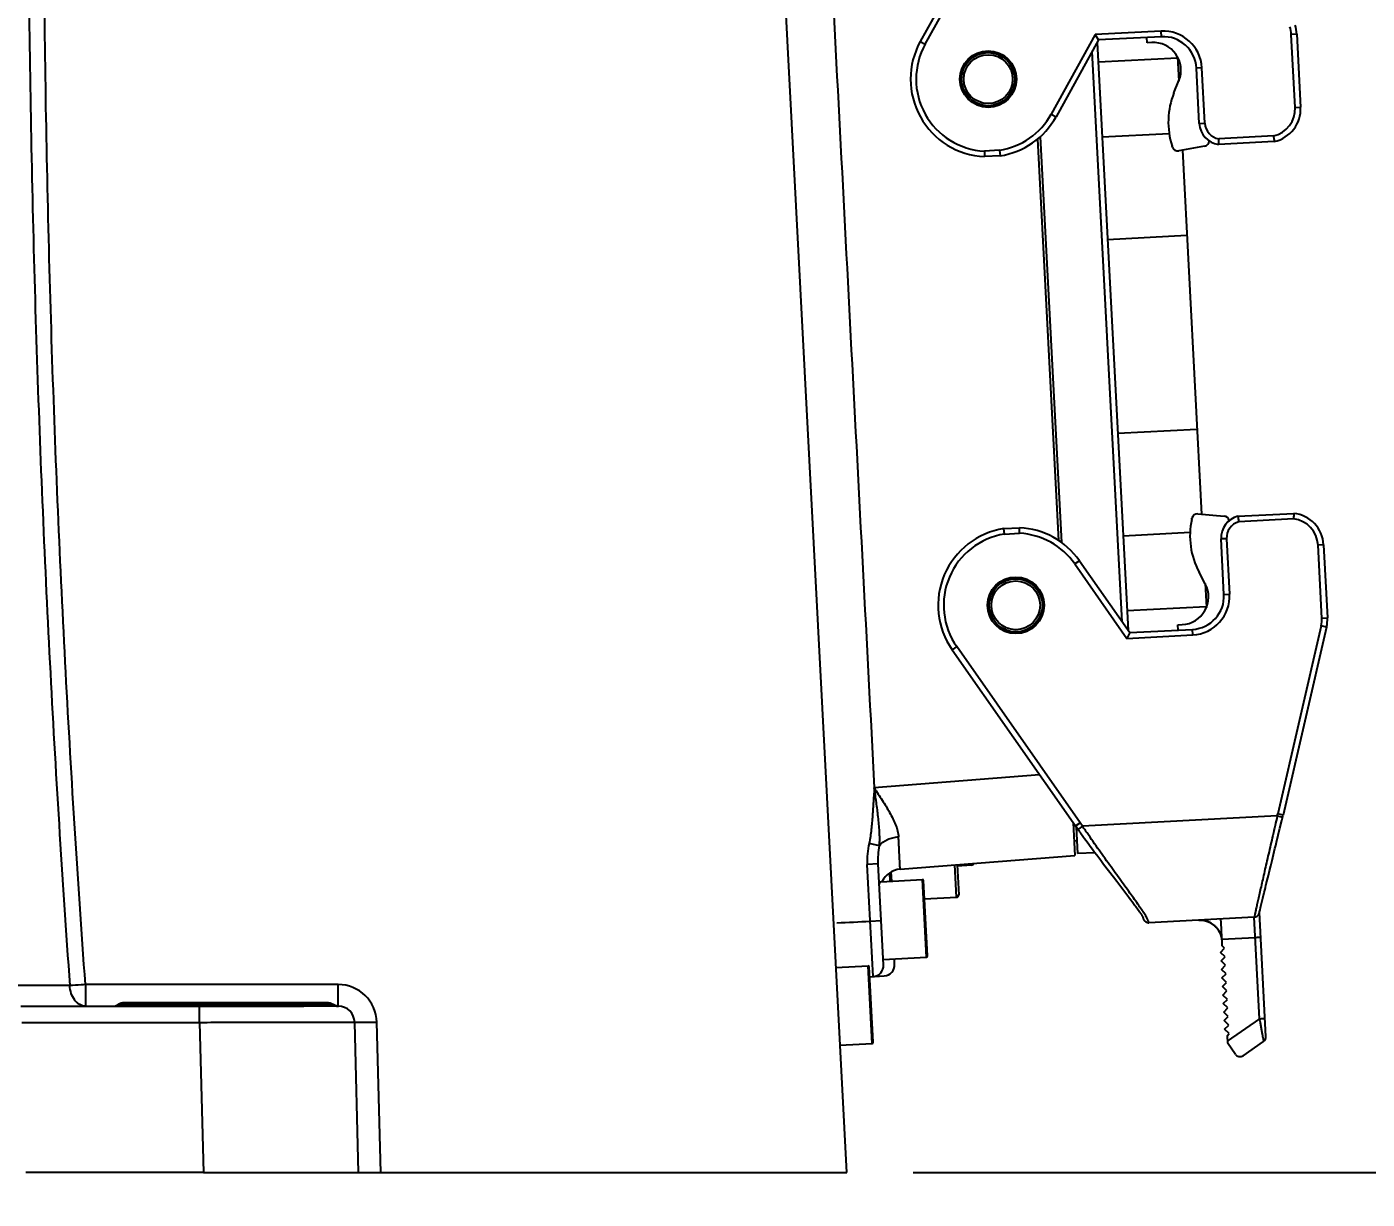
# Model space of a CAD drawing. Header units: millimetres. Extents: x 5828 to 6704, y 123 to 421.
# Drawn here: x 6607.93 to 6615.99, y 316.08 to 323.13 of the extents above; entities that cross this region are included whole.
import ezdxf

# ---------------------------------------------------------------- set-up
doc = ezdxf.new("R2010")
doc.units = ezdxf.units.MM
for name, color, linetype in [('外形图', 7, 'Continuous'), ('尺寸标注', 7, 'Continuous'), ('运动范围', 7, 'Continuous')]:
    doc.layers.add(name, color=color, linetype=linetype)
doc.styles.add('微软雅黑', font='msyh.ttc', dxfattribs={"height": 1.5})
doc.dimstyles.new('尺寸标注_1_15比例', dxfattribs={"dimtxt": 1.5, "dimasz": 1.25, "dimexe": 0.5, "dimexo": 0.4, "dimgap": 0.5, "dimtad": 1, "dimdec": 1, "dimlfac": 15, "dimdsep": 46, "dimtxsty": '微软雅黑', "dimcen": 0.09, "dimadec": 0, "dimazin": 0, "dimtp": 0.01, "dimtm": 0.01, "dimtfac": 1, "dimtdec": 1, "dimtofl": 0, "dimtmove": 0, "dimatfit": 3, "dimfxl": 1, "dimtolj": 1, "dimarcsym": 0})

# ---------------------------------------------------------------- blocks, each defined once
blk = doc.blocks.new('*D956')
at = {"layer": 'Defpoints', "color": 0}
for p in [(6611.9682, 338.2413), (6612.86, 316.2413), (6647.3171, 316.2413)]:
    blk.add_point(p, dxfattribs=at)
at = {"layer": '尺寸标注', "color": 0, "lineweight": -2}
for p, q in [((6612.3682, 338.2413), (6647.8171, 338.2413)), ((6647.3171, 336.9913), (6647.3171, 317.4913)), ((6613.26, 316.2413), (6647.8171, 316.2413))]:
    blk.add_line(p, q, dxfattribs=at)
at = {"layer": '尺寸标注', "color": 0}
for points in [[(6647.5254, 336.9913), (6647.1087, 336.9913), (6647.3171, 338.2413)], [(6647.1087, 317.4913), (6647.5254, 317.4913), (6647.3171, 316.2413)]]:
    blk.add_solid(points, dxfattribs=at)
at = {"layer": '尺寸标注', "color": 0, "insert": (6646.0419, 327.2413), "char_height": 1.5, "attachment_point": 5, "rotation": 90, "style": '微软雅黑'}
blk.add_mtext('\\A1;330', dxfattribs=at)
blk = doc.blocks.new('*D957')
at = {"layer": 'Defpoints', "color": 0}
for p in [(6604.5266, 374.6213), (6612.86, 316.2413), (6654.4669, 316.2413)]:
    blk.add_point(p, dxfattribs=at)
at = {"layer": '尺寸标注', "color": 0, "lineweight": -2}
for p, q in [((6604.9266, 374.6213), (6654.9669, 374.6213)), ((6654.4669, 373.3713), (6654.4669, 317.4913)), ((6613.26, 316.2413), (6654.9669, 316.2413))]:
    blk.add_line(p, q, dxfattribs=at)
at = {"layer": '尺寸标注', "color": 0}
for points in [[(6654.6753, 373.3713), (6654.2586, 373.3713), (6654.4669, 374.6213)], [(6654.2586, 317.4913), (6654.6753, 317.4913), (6654.4669, 316.2413)]]:
    blk.add_solid(points, dxfattribs=at)
at = {"layer": '尺寸标注', "color": 0, "insert": (6653.1913, 345.4313), "char_height": 1.5, "attachment_point": 5, "rotation": 90, "style": '微软雅黑'}
blk.add_mtext('\\A1;875.7', dxfattribs=at)
blk = doc.blocks.new('*D961')
at = {"layer": 'Defpoints', "color": 0}
for p in [(6626.7151, 338.2413), (6604.5266, 314.0742), (6604.5266, 305.242)]:
    blk.add_point(p, dxfattribs=at)
at = {"layer": '尺寸标注', "color": 0, "lineweight": -2}
for p, q in [((6626.7151, 337.8413), (6626.7151, 304.742)), ((6604.5266, 313.6742), (6604.5266, 304.742)), ((6625.4651, 305.242), (6605.7766, 305.242))]:
    blk.add_line(p, q, dxfattribs=at)
at = {"layer": '尺寸标注', "color": 0}
for points in [[(6605.7766, 305.4504), (6605.7766, 305.0337), (6604.5266, 305.242)], [(6625.4651, 305.0337), (6625.4651, 305.4504), (6626.7151, 305.242)]]:
    blk.add_solid(points, dxfattribs=at)
at = {"layer": '尺寸标注', "color": 0, "insert": (6615.6208, 306.5172), "char_height": 1.5, "attachment_point": 5, "style": '微软雅黑'}
blk.add_mtext('\\A1;332.8', dxfattribs=at)
blk = doc.blocks.new('*D962')
at = {"layer": 'Defpoints', "color": 0}
for p in [(6640.9066, 338.2413), (6604.5266, 314.0742), (6640.9066, 296.1568)]:
    blk.add_point(p, dxfattribs=at)
at = {"layer": '尺寸标注', "color": 0, "lineweight": -2}
for p, q in [((6640.9066, 337.8413), (6640.9066, 295.6568)), ((6604.5266, 313.6742), (6604.5266, 295.6568)), ((6605.7766, 296.1568), (6639.6566, 296.1568))]:
    blk.add_line(p, q, dxfattribs=at)
at = {"layer": '尺寸标注', "color": 0}
for points in [[(6605.7766, 296.3651), (6605.7766, 295.9484), (6604.5266, 296.1568)], [(6639.6566, 295.9484), (6639.6566, 296.3651), (6640.9066, 296.1568)]]:
    blk.add_solid(points, dxfattribs=at)
at = {"layer": '尺寸标注', "color": 0, "insert": (6622.7166, 297.4199), "char_height": 1.5, "attachment_point": 5, "style": '微软雅黑'}
blk.add_mtext('\\A1;545.7', dxfattribs=at)
blk = doc.blocks.new('*D966')
at = {"layer": 'Defpoints', "color": 0}
for p in [(6612.86, 316.2413), (6654.4669, 316.2413), (6589.1155, 310.528)]:
    blk.add_point(p, dxfattribs=at)
at = {"layer": '尺寸标注', "color": 0, "lineweight": -2}
for p, q in [((6613.26, 316.2413), (6654.9669, 316.2413)), ((6654.4669, 311.778), (6654.4669, 314.9913)), ((6589.5155, 310.528), (6654.9669, 310.528))]:
    blk.add_line(p, q, dxfattribs=at)
at = {"layer": '尺寸标注', "color": 0}
for points in [[(6654.6753, 314.9913), (6654.2586, 314.9913), (6654.4669, 316.2413)], [(6654.2586, 311.778), (6654.6753, 311.778), (6654.4669, 310.528)]]:
    blk.add_solid(points, dxfattribs=at)
at = {"layer": '尺寸标注', "color": 0, "insert": (6653.1913, 313.3846), "char_height": 1.5, "attachment_point": 5, "rotation": 90, "style": '微软雅黑'}
blk.add_mtext('\\A1;85.7', dxfattribs=at)

msp = doc.modelspace()

# ---------------------------------------------------------------- linework, layer by layer
at = {"layer": '外形图'}
for p, q in [((6612.86, 316.2413), (6612.3406, 326.1518)), ((6613.929, 324.1693), (6613.3024, 323.039)), ((6613.3316, 323.0228), (6613.9581, 324.1532)), ((6614.7502, 323.1009), (6614.3542, 323.0801)), ((6614.752, 323.0676), (6614.7502, 323.1009)), ((6615.5656, 323.0832), (6615.5323, 323.0814)), ((6615.5656, 323.0832), (6615.5886, 322.6441)), ((6613.3024, 323.039), (6613.3316, 323.0228)), ((6614.3542, 323.0801), (6614.0895, 322.6026)), ((6614.3744, 323.0478), (6614.1187, 322.5865)), ((6614.3744, 323.0478), (6614.3542, 323.0801)), ((6614.3666, 323.0336), (6614.5518, 319.4993)), ((6614.752, 323.0676), (6614.3744, 323.0478)), ((6614.6669, 323.0311), (6614.6652, 323.063)), ((6614.6935, 323.0326), (6614.6669, 323.0311)), ((6615.5553, 322.6424), (6615.5323, 323.0814)), ((6614.5152, 319.5516), (6614.3356, 322.9778)), ((6614.8488, 322.9391), (6614.3728, 322.9142)), ((6614.8485, 322.9458), (6614.8561, 322.8013)), ((6614.9955, 322.8801), (6614.9622, 322.8783)), ((6614.9796, 322.5455), (6614.9622, 322.8783)), ((6615.0129, 322.5472), (6614.9955, 322.8801)), ((6614.8271, 322.7293), (6614.8571, 322.8039)), ((6614.0896, 322.6027), (6614.1187, 322.5865)), ((6615.5553, 322.6424), (6615.5886, 322.6441)), ((6614.9796, 322.5455), (6615.0129, 322.5472)), ((6614.0065, 322.4525), (6614.1329, 320.0396)), ((6614.0224, 322.4663), (6614.1503, 320.0276)), ((6614.3964, 322.4648), (6614.799, 322.4859)), ((6615.4301, 322.438), (6615.0944, 322.4204)), ((6615.4257, 322.4711), (6615.0961, 322.4538)), ((6613.7787, 322.3848), (6613.6875, 322.38)), ((6613.6875, 322.38), (6613.6876, 322.3466)), ((6613.7787, 322.3848), (6613.7821, 322.3516)), ((6614.8187, 322.4031), (6614.8163, 322.4103)), ((6615.0118, 322.41), (6614.8565, 322.3807)), ((6614.8779, 322.3847), (6614.9925, 320.1981)), ((6613.7821, 322.3516), (6613.6876, 322.3466)), ((6614.4286, 321.849), (6614.9047, 321.8739)), ((6614.4897, 320.6839), (6614.9657, 320.7089)), ((6614.9708, 320.1999), (6615.1283, 320.187)), ((6615.2116, 320.1853), (6615.5473, 320.2029)), ((6613.8047, 320.1116), (6613.8993, 320.1165)), ((6613.8082, 320.0784), (6613.8047, 320.1116)), ((6613.8993, 320.0831), (6613.8993, 320.1165)), ((6614.9339, 320.1663), (6614.9355, 320.1736)), ((6615.5463, 320.1694), (6615.2167, 320.1522)), ((6613.8082, 320.0784), (6613.8993, 320.0831)), ((6614.522, 320.0681), (6614.9246, 320.0892)), ((6615.1437, 320.0506), (6615.1105, 320.0489)), ((6615.1279, 319.716), (6615.1105, 320.0489)), ((6615.1437, 320.0506), (6615.1612, 319.7177)), ((6615.7264, 320.0144), (6615.6931, 320.0127)), ((6615.7162, 319.5736), (6615.6931, 320.0127)), ((6615.7264, 320.0144), (6615.7494, 319.5754)), ((6614.2586, 319.9181), (6614.2312, 319.899)), ((6614.2312, 319.899), (6614.5444, 319.4518)), ((6614.2586, 319.9181), (6614.5611, 319.486)), ((6615.0156, 319.779), (6614.9779, 319.8501)), ((6615.0143, 319.7815), (6615.0219, 319.637)), ((6615.1279, 319.716), (6615.1612, 319.7177)), ((6614.5455, 319.6187), (6615.0215, 319.6437)), ((6615.7162, 319.5736), (6615.7494, 319.5754)), ((6614.5611, 319.486), (6614.5444, 319.4518)), ((6614.5444, 319.4518), (6614.9404, 319.4725)), ((6614.5611, 319.486), (6614.9386, 319.5058)), ((6614.8502, 319.5332), (6614.8769, 319.5345)), ((6614.8519, 319.5013), (6614.8502, 319.5332)), ((6614.9404, 319.4725), (6614.9386, 319.5058)), ((6615.7121, 319.5274), (6615.4512, 318.3974)), ((6615.7446, 319.5199), (6615.4836, 318.3895)), ((6615.7446, 319.5199), (6615.7121, 319.5274)), ((6613.5213, 319.4019), (6613.494, 319.3827)), ((6613.494, 319.3827), (6614.2353, 318.3241)), ((6614.2626, 318.3432), (6613.5213, 319.4019)), ((6614.0199, 318.6317), (6613.0258, 318.5533)), ((6614.2218, 318.3433), (6614.2321, 318.147)), ((6614.2353, 318.3241), (6614.2626, 318.3432)), ((6614.2773, 318.3229), (6614.2626, 318.3432)), ((6615.448, 318.3843), (6614.2773, 318.3229)), ((6615.448, 318.3843), (6615.4512, 318.3974)), ((6615.448, 318.3843), (6615.4804, 318.3764)), ((6615.4836, 318.3895), (6615.4512, 318.3974)), ((6615.4646, 318.3119), (6615.4758, 318.3574)), ((6615.4758, 318.3574), (6615.4836, 318.3895)), ((6614.2353, 318.3241), (6614.2503, 318.3033)), ((6614.2399, 318.3178), (6614.2482, 318.1578)), ((6614.2773, 318.3229), (6614.2503, 318.3033)), ((6614.2894, 318.2497), (6614.2972, 318.239)), ((6613.0565, 318.2054), (6612.9952, 318.2194)), ((6614.2442, 318.2344), (6614.2276, 318.2335)), ((6614.2972, 318.239), (6614.3109, 318.2205)), ((6614.3109, 318.2205), (6614.3242, 318.2023)), ((6614.3242, 318.2023), (6614.3374, 318.1846)), ((6614.3374, 318.1846), (6614.3502, 318.1673)), ((6613.0498, 318.097), (6612.9832, 318.0935)), ((6613.0185, 317.4191), (6612.9832, 318.0935)), ((6613.0816, 317.4892), (6613.0498, 318.097)), ((6613.1815, 318.0643), (6614.2321, 318.147)), ((6613.521, 317.8958), (6613.5108, 318.0902)), ((6613.5241, 318.0912), (6613.5336, 317.9098)), ((6613.6111, 318.0896), (6613.5244, 318.0843)), ((6613.6111, 318.0889), (6613.5245, 318.0836)), ((6613.6111, 318.0889), (6613.6106, 318.0981)), ((6614.3532, 318.1633), (6614.2482, 318.1578)), ((6614.3502, 318.1673), (6614.3628, 318.1505)), ((6614.3628, 318.1505), (6614.3751, 318.1341)), ((6614.3751, 318.1341), (6614.3871, 318.1182)), ((6614.3871, 318.1182), (6614.4047, 318.095)), ((6614.4047, 318.095), (6614.4636, 318.0177)), ((6615.4087, 318.0854), (6615.4166, 318.1176)), ((6613.122, 317.992), (6613.1194, 318.0432)), ((6613.1258, 318.0468), (6613.1287, 317.9923)), ((6614.4636, 318.0177), (6614.4829, 317.9924)), ((6615.3824, 317.9772), (6615.3946, 318.0273)), ((6615.3946, 318.0273), (6615.4014, 318.0554)), ((6615.4014, 318.0554), (6615.4087, 318.0854)), ((6613.0657, 317.989), (6613.3151, 318.0021)), ((6613.3395, 317.5361), (6613.3151, 318.0021)), ((6613.3458, 317.5431), (6613.3221, 317.9958)), ((6614.4829, 317.9924), (6614.501, 317.9685)), ((6614.501, 317.9685), (6614.556, 317.8959)), ((6615.3698, 317.9249), (6615.3745, 317.9445)), ((6613.3279, 317.8856), (6613.521, 317.8958)), ((6614.556, 317.8959), (6614.5661, 317.8826)), ((6614.5661, 317.8826), (6614.5755, 317.87)), ((6614.5755, 317.87), (6614.5844, 317.8581)), ((6614.5844, 317.8581), (6614.5926, 317.847)), ((6614.5926, 317.847), (6614.5978, 317.8399)), ((6615.3501, 317.8432), (6615.3537, 317.858)), ((6614.5978, 317.8399), (6614.6027, 317.8332)), ((6614.6027, 317.8332), (6614.6073, 317.8269)), ((6614.6137, 317.8179), (6614.6176, 317.8123)), ((6614.6418, 317.7704), (6614.6421, 317.7692)), ((6615.3093, 317.7762), (6614.6765, 317.743)), ((6615.3411, 317.1653), (6615.3091, 317.7762)), ((6615.3094, 317.7762), (6615.3093, 317.7762)), ((6615.3094, 317.7762), (6615.311, 317.7763)), ((6615.3801, 317.0585), (6615.341, 317.8041)), ((6615.3422, 317.809), (6615.3448, 317.8203)), ((6615.3448, 317.8203), (6615.3474, 317.8317)), ((6615.3474, 317.8317), (6615.3501, 317.8432)), ((6613.0011, 317.752), (6613.0677, 317.7555)), ((6614.6627, 317.7452), (6614.6686, 317.7435)), ((6615.3156, 317.6523), (6615.1156, 317.6418)), ((6615.1179, 317.6032), (6615.1164, 317.6325)), ((6613.0799, 317.5225), (6613.3395, 317.5361)), ((6613.1482, 317.4927), (6613.1465, 317.526)), ((6615.1077, 317.5646), (6615.132, 317.5894)), ((6615.1347, 317.5381), (6615.1077, 317.5646)), ((6615.1104, 317.5133), (6615.1347, 317.5381)), ((6615.132, 317.5894), (6615.1179, 317.6032)), ((6612.7954, 317.473), (6612.9885, 317.4831)), ((6613.0129, 317.0171), (6612.9885, 317.4831)), ((6613.0192, 317.0241), (6612.9955, 317.4768)), ((6615.1374, 317.4869), (6615.1104, 317.5133)), ((6615.1131, 317.4621), (6615.1374, 317.4869)), ((6615.1401, 317.4356), (6615.1131, 317.4621)), ((6608.1903, 317.3654), (6607.8119, 317.3654)), ((6609.803, 317.3713), (6608.2841, 317.3713)), ((6608.2841, 317.3713), (6608.2841, 317.2413)), ((6609.803, 317.2414), (6609.803, 317.3713)), ((6612.9986, 317.4181), (6613.0851, 317.4226)), ((6615.1157, 317.4108), (6615.1401, 317.4356)), ((6615.1427, 317.3843), (6615.1157, 317.4108)), ((6615.1184, 317.3596), (6615.1427, 317.3843)), ((6615.1454, 317.3331), (6615.1184, 317.3596)), ((6615.1211, 317.3083), (6615.1454, 317.3331)), ((6615.1481, 317.2818), (6615.1211, 317.3083)), ((6615.1238, 317.257), (6615.1481, 317.2818)), ((6607.8961, 317.2413), (6609.597, 317.2413)), ((6608.4812, 317.2513), (6609.5727, 317.2513)), ((6609.7369, 317.2613), (6608.5163, 317.2613)), ((6608.97, 317.1439), (6608.97, 317.2413)), ((6609.8008, 317.2415), (6609.7987, 317.2418)), ((6609.8044, 317.2413), (6609.8042, 317.2413)), ((6609.8043, 317.2413), (6609.8043, 317.2413)), ((6615.1508, 317.2306), (6615.1238, 317.257)), ((6615.1265, 317.2058), (6615.1508, 317.2306)), ((6615.1535, 317.1793), (6615.1265, 317.2058)), ((6607.9015, 317.1439), (6608.97, 317.1439)), ((6608.97, 317.1439), (6608.9936, 316.2413)), ((6609.9266, 316.2413), (6609.903, 317.1439)), ((6610.0599, 316.2414), (6610.0363, 317.1441)), ((6615.1292, 317.1545), (6615.1535, 317.1793)), ((6615.1562, 317.128), (6615.1292, 317.1545)), ((6615.1319, 317.1032), (6615.1562, 317.128)), ((6615.3411, 317.1653), (6615.148, 317.03)), ((6615.1589, 317.0768), (6615.1319, 317.1032)), ((6615.1462, 317.0638), (6615.1589, 317.0768)), ((6615.1462, 317.0638), (6615.1485, 317.0199)), ((6612.8198, 317.0069), (6613.0129, 317.0171)), ((6615.1964, 316.9515), (6615.1485, 317.0199)), ((6615.2428, 316.9433), (6615.366, 317.0295)), ((6608.9936, 316.2413), (6612.86, 316.2413))]:
    msp.add_line(p, q, dxfattribs=at)
for points in [[(6615.4166, 318.1176), (6615.4295, 318.17), (6615.4341, 318.1885), (6615.4389, 318.2077), (6615.4438, 318.2274), (6615.4646, 318.3119)], [(6615.3745, 317.9445), (6615.3771, 317.9549), (6615.3797, 317.9658), (6615.3824, 317.9772)], [(6615.3537, 317.858), (6615.3616, 317.891), (6615.3698, 317.9249)], [(6614.6073, 317.8269), (6614.6116, 317.8208), (6614.6137, 317.8179)], [(6614.6176, 317.8123), (6614.6212, 317.8071), (6614.6228, 317.8046), (6614.6245, 317.8023), (6614.626, 317.8), (6614.6274, 317.7978), (6614.6288, 317.7957), (6614.6301, 317.7936), (6614.6313, 317.7917), (6614.6324, 317.7899), (6614.6334, 317.7882), (6614.6344, 317.7865), (6614.6353, 317.785), (6614.6361, 317.7835), (6614.6368, 317.7822), (6614.6375, 317.7809), (6614.6381, 317.7797), (6614.6387, 317.7786), (6614.6392, 317.7775), (6614.6396, 317.7766), (6614.6399, 317.7758), (6614.6403, 317.775), (6614.6405, 317.7744), (6614.6408, 317.7738), (6614.641, 317.7732), (6614.6412, 317.7727), (6614.6413, 317.7723), (6614.6414, 317.7719), (6614.6415, 317.7716), (6614.6416, 317.7713), (6614.6417, 317.7711), (6614.6417, 317.7709), (6614.6418, 317.7707), (6614.6418, 317.7706), (6614.6418, 317.7704)], [(6614.6421, 317.7692), (6614.6423, 317.7686), (6614.6425, 317.7677), (6614.6429, 317.7663), (6614.6436, 317.7644), (6614.6448, 317.7617), (6614.6467, 317.7583), (6614.6494, 317.7547), (6614.6529, 317.7511), (6614.6574, 317.7478), (6614.6627, 317.7452)], [(6615.311, 317.7763), (6615.3171, 317.7775), (6615.3228, 317.7798), (6615.3279, 317.7829), (6615.3319, 317.7865), (6615.3348, 317.79), (6615.3368, 317.7932), (6615.3383, 317.796), (6615.3392, 317.7982), (6615.3398, 317.7999), (6615.3403, 317.8014), (6615.3407, 317.8027), (6615.341, 317.8039)], [(6615.341, 317.8039), (6615.3413, 317.8051), (6615.3416, 317.8064), (6615.3422, 317.809)], [(6614.6686, 317.7435), (6614.6748, 317.743), (6614.6765, 317.743)], [(6614.9763, 317.7587), (6614.977, 317.7588), (6614.9778, 317.7588), (6614.979, 317.7588), (6614.9807, 317.7589), (6614.9828, 317.7589), (6614.9851, 317.7588), (6614.9876, 317.7588), (6614.9902, 317.7586), (6614.9928, 317.7585), (6614.9956, 317.7582), (6614.9984, 317.7579), (6615.0013, 317.7576), (6615.0042, 317.7571), (6615.0071, 317.7566), (6615.0101, 317.756), (6615.0131, 317.7553), (6615.0162, 317.7546), (6615.0192, 317.7538), (6615.0222, 317.7529), (6615.0253, 317.7519), (6615.0284, 317.7508), (6615.0315, 317.7497), (6615.0346, 317.7484), (6615.0377, 317.747), (6615.0408, 317.7456), (6615.0439, 317.744), (6615.047, 317.7424), (6615.0501, 317.7406), (6615.0532, 317.7387), (6615.0563, 317.7368), (6615.0594, 317.7346), (6615.0625, 317.7324), (6615.0656, 317.73), (6615.0687, 317.7275), (6615.0717, 317.7248), (6615.0748, 317.7219), (6615.0779, 317.7189), (6615.0809, 317.7156), (6615.0839, 317.7122), (6615.0869, 317.7086), (6615.0898, 317.7048), (6615.0926, 317.7007), (6615.0953, 317.6965), (6615.0979, 317.6921), (6615.1004, 317.6876), (6615.1027, 317.683), (6615.1048, 317.6782), (6615.1068, 317.6734), (6615.1086, 317.6685), (6615.1102, 317.6635), (6615.1116, 317.6587), (6615.1128, 317.654), (6615.1139, 317.6492)], [(6609.7987, 317.2418), (6609.7959, 317.2422), (6609.7926, 317.2429), (6609.7889, 317.2438), (6609.7851, 317.245), (6609.7812, 317.2465), (6609.7771, 317.2485), (6609.7727, 317.2509), (6609.7721, 317.2512)], [(6609.8051, 317.2413), (6609.8038, 317.2413), (6609.8032, 317.2413), (6609.8023, 317.2414), (6609.8008, 317.2415)], [(6609.8041, 317.2413), (6609.8049, 317.2413), (6609.8051, 317.2413), (6609.8049, 317.2412)]]:
    msp.add_lwpolyline(points, dxfattribs=at)
for centre, radius in [((6613.7106, 322.8127), 0.17), ((6613.7106, 322.8127), 0.16), ((6613.7106, 322.8127), 0.1467), ((6613.8763, 319.6504), 0.17), ((6613.8763, 319.6504), 0.16), ((6613.8763, 319.6504), 0.1467)]:
    msp.add_circle(centre, radius, dxfattribs=at)
for centre, radius, start, end in [((6614.7624, 322.8679), 0.2333, 3, 93), ((6615.3659, 323.0727), 0.1667, 3, 19), ((6615.3659, 323.0727), 0.2, 3, 19), ((6613.7106, 322.8127), 0.4667, 151, 267.17765), ((6613.7106, 322.8127), 0.4333, 151, 266.95725), ((6614.7025, 322.8662), 0.1667, 338.07622, 93.07622), ((6614.7624, 322.8679), 0.2, 3, 93), ((6615.26, 322.5551), 0.4667, 158.07622, 198.07622), ((6613.7106, 322.8127), 0.4333, 279.04777, 330.99066), ((6615.3889, 322.6337), 0.1667, 282.75005, 3), ((6615.3889, 322.6337), 0.2, 281.8987, 3), ((6613.7106, 322.8127), 0.4667, 278.82223, 331), ((6615.1128, 322.5524), 0.1333, 183, 262.09589), ((6615.1128, 322.5524), 0.1, 183, 260.40254), ((6615.0056, 322.4427), 0.0333, 280.67622, 357.74987), ((6614.8504, 322.4134), 0.0333, 198.07622, 280.67622), ((6614.9681, 320.1667), 0.0333, 85.32378, 167.92378), ((6615.2436, 320.0559), 0.1333, 103.90412, 183), ((6615.1256, 320.1538), 0.0333, 8.25008, 85.32378), ((6615.5267, 320.0039), 0.2, 3, 84.10131), ((6613.8763, 319.6504), 0.4667, 98.8224, 215), ((6613.8763, 319.6504), 0.4667, 35, 87.17777), ((6615.3903, 320.0686), 0.4667, 167.92378, 207.92378), ((6615.2436, 320.0559), 0.1, 105.59741, 183), ((6615.5267, 320.0039), 0.1667, 3, 83.24995), ((6613.8763, 319.6504), 0.4333, 99.04256, 215), ((6613.8763, 319.6504), 0.4333, 35.00982, 86.95243), ((6614.8684, 319.701), 0.1667, 272.92378, 27.92378), ((6614.9282, 319.7055), 0.2, 273, 3), ((6614.9282, 319.7055), 0.2333, 273, 3), ((6615.5497, 319.5649), 0.1667, 347, 3), ((6615.5497, 319.5649), 0.2, 347, 3), ((6625.7475, 326.6319), 14.1969, 215.91961, 216.18738), ((6613.6103, 318.1022), 0.0133, 273.5, 346.40919), ((6613.6102, 318.1034), 0.0138, 273.50045, 285.8512), ((6613.6102, 318.1032), 0.0136, 285.87713, 298.32095), ((6613.192, 317.9314), 0.1333, 94.5005, 154.19248), ((6613.3155, 317.9955), 0.00667, 3, 93), ((6613.5203, 317.9091), 0.0133, 273, 3), ((6614.9832, 317.6256), 0.1333, 2.99992, 93), ((6615.2535, 317.6562), 0.1387, 182.81858, 182.97218), ((6613.3392, 317.5427), 0.00667, 273, 3), ((6612.9888, 317.4764), 0.00667, 3, 93), ((6613.0151, 317.4857), 0.0667, 273, 3), ((6613.0816, 317.4892), 0.0667, 273, 3), ((6609.8031, 317.138), 0.2333, 1.49447, 90.00458), ((6608.446, 317.308), 0.0667, 270, 301.78833), ((6608.5163, 317.1946), 0.0667, 90, 121.78833), ((6609.7369, 317.1946), 0.0667, 58.11671, 90.00012), ((6609.8074, 317.3079), 0.0667, 238.12105, 244.97187), ((6609.8073, 317.3078), 0.0666, 244.97383, 245.97014), ((6609.8074, 317.3079), 0.0667, 245.97335, 252.5384), ((6609.8073, 317.3078), 0.0666, 252.54064, 253.29062), ((6609.8074, 317.3079), 0.0667, 253.29329, 260.26233), ((6609.8073, 317.3077), 0.0666, 260.26614, 260.70747), ((6609.8074, 317.3079), 0.0667, 260.70968, 266.30587), ((6609.8073, 317.3078), 0.0666, 266.30682, 267.46739), ((6609.803, 317.1413), 0.1, 1.5, 89.36573), ((6609.8073, 317.3077), 0.0665, 267.46755, 267.86216), ((6615.3468, 317.0568), 0.0333, 305, 3), ((6613.0126, 317.0237), 0.00667, 273, 3), ((6615.2237, 316.9706), 0.0333, 215.00006, 304.99996)]:
    msp.add_arc(centre, radius, start, end, dxfattribs=at)
for points, knots in [([(6607.9425, 325.1335), (6607.9374, 324.4858), (6607.9398, 323.1901), (6607.9822, 321.247), (6608.0638, 319.305), (6608.1437, 318.0117), (6608.1903, 317.3654)], [0, 0, 0, 0, 0.249981, 0.499975, 0.749981, 1, 1, 1, 1]), ([(6608.2841, 317.3713), (6608.2371, 318.0168), (6608.1765, 318.9859), (6608.1154, 320.2789), (6608.0796, 321.249), (6608.0538, 322.2195), (6608.0324, 323.5136), (6608.0315, 324.4844), (6608.0369, 325.1315)], [0, 0, 0, 0, 0.250019, 0.375025, 0.500028, 0.625028, 0.750023, 1, 1, 1, 1]), ([(6615.0961, 322.4538), (6615.0958, 322.4496), (6615.0954, 322.4418), (6615.095, 322.4323), (6615.0947, 322.4265), (6615.0946, 322.4229), (6615.0945, 322.422), (6615.0944, 322.4201), (6615.0944, 322.4204)], [0, 0, 0, 0, 0.381863, 0.706247, 0.830855, 0.923558, 0.980698, 1, 1, 1, 1]), ([(6615.4257, 322.4711), (6615.4263, 322.4669), (6615.4273, 322.4596), (6615.4288, 322.4476), (6615.4293, 322.4443), (6615.4302, 322.4371), (6615.4301, 322.438)], [0, 0, 0, 0, 0.382154, 0.706545, 0.923668, 1, 1, 1, 1]), ([(6615.2116, 320.1853), (6615.2116, 320.1851), (6615.2117, 320.1842), (6615.212, 320.1824), (6615.2125, 320.1793), (6615.2134, 320.1733), (6615.2148, 320.1642), (6615.216, 320.1564), (6615.2167, 320.1522)], [0, 0, 0, 0, 0.019303, 0.076442, 0.169145, 0.293754, 0.618138, 1, 1, 1, 1]), ([(6615.5473, 320.2029), (6615.5473, 320.2027), (6615.5472, 320.2018), (6615.5472, 320.1999), (6615.5471, 320.1969), (6615.547, 320.1908), (6615.5467, 320.1816), (6615.5464, 320.1737), (6615.5463, 320.1694)], [0, 0, 0, 0, 0.019273, 0.076332, 0.168933, 0.293455, 0.617846, 1, 1, 1, 1]), ([(6613.0258, 318.5533), (6613.0242, 318.5254), (6613.0208, 318.4695), (6613.0157, 318.3858), (6613.0085, 318.3022), (6613.0009, 318.2467), (6612.9952, 318.2194)], [0, 0, 0, 0, 0.250022, 0.500042, 0.750051, 1, 1, 1, 1]), ([(6613.0565, 318.2054), (6613.058, 318.2195), (6613.0589, 318.2481), (6613.0574, 318.2912), (6613.054, 318.3347), (6613.0481, 318.393), (6613.0389, 318.466), (6613.0303, 318.5243), (6613.0259, 318.5534)], [0, 0, 0, 0, 0.121445, 0.244981, 0.369689, 0.495121, 0.747193, 1, 1, 1, 1]), ([(6613.0259, 318.5533), (6613.0341, 318.541), (6613.0502, 318.5164), (6613.0816, 318.4673), (6613.1115, 318.4182), (6613.138, 318.3686), (6613.1546, 318.3319), (6613.1668, 318.2955), (6613.171, 318.2707), (6613.1715, 318.2586)], [0, 0, 0, 0, 0.13343, 0.266183, 0.526766, 0.652905, 0.774741, 0.890848, 1, 1, 1, 1]), ([(6615.448, 318.3843), (6615.4392, 318.3454), (6615.4217, 318.2691), (6615.3999, 318.1751), (6615.3832, 318.1028), (6615.3716, 318.052), (6615.3608, 318.0042), (6615.3508, 317.9598), (6615.3417, 317.9194), (6615.3335, 317.8834), (6615.3274, 317.8562), (6615.3231, 317.837), (6615.3204, 317.8246), (6615.3179, 317.8135), (6615.3158, 317.8038), (6615.314, 317.7956), (6615.3125, 317.7888), (6615.3115, 317.7841), (6615.3108, 317.7811), (6615.3104, 317.7794), (6615.31, 317.778), (6615.3098, 317.777), (6615.3096, 317.7765), (6615.3094, 317.7762), (6615.3093, 317.7762)], [0, 0, 0, 0, 0.191529, 0.376463, 0.464398, 0.548213, 0.627094, 0.700253, 0.766932, 0.826412, 0.878013, 0.900664, 0.921119, 0.939317, 0.955203, 0.968729, 0.979856, 0.988552, 0.991982, 0.994801, 0.997009, 0.998606, 0.999596, 1, 1, 1, 1]), ([(6613.0565, 318.2054), (6613.0679, 318.2221), (6613.096, 318.2411), (6613.1371, 318.2545), (6613.1601, 318.2579), (6613.1715, 318.2586)], [0, 0, 0, 0, 0.466818, 0.736083, 1, 1, 1, 1]), ([(6613.1815, 318.0643), (6613.1814, 318.0643), (6613.1815, 318.0645), (6613.1814, 318.0648), (6613.1814, 318.0653), (6613.1813, 318.0663), (6613.1812, 318.0677), (6613.1811, 318.0695), (6613.1809, 318.0718), (6613.1808, 318.0744), (6613.1805, 318.0787), (6613.1801, 318.0851), (6613.1797, 318.0938), (6613.1791, 318.1041), (6613.1785, 318.116), (6613.1778, 318.1293), (6613.1768, 318.1498), (6613.1754, 318.1787), (6613.1735, 318.2171), (6613.1722, 318.2443), (6613.1715, 318.2586)], [0, 0, 0, 0, 0.001079, 0.002408, 0.004263, 0.009549, 0.016924, 0.026376, 0.037891, 0.051456, 0.067057, 0.104309, 0.149538, 0.202634, 0.263485, 0.33195, 0.407758, 0.580205, 0.77842, 1, 1, 1, 1]), ([(6614.6765, 317.743), (6614.6764, 317.743), (6614.6761, 317.7433), (6614.6755, 317.7444), (6614.6751, 317.747), (6614.6746, 317.7513), (6614.6721, 317.7572), (6614.6684, 317.7646), (6614.6615, 317.7777), (6614.6493, 317.7974), (6614.631, 317.8247), (6614.6086, 317.8566), (6614.5829, 317.8926), (6614.5545, 317.9322), (6614.5239, 317.9748), (6614.4914, 318.0199), (6614.4574, 318.0671), (6614.4222, 318.116), (6614.3863, 318.1663), (6614.35, 318.2177), (6614.3136, 318.27), (6614.2894, 318.3052), (6614.2773, 318.3229)], [0, 0, 0, 0, 0.000591, 0.001634, 0.005354, 0.011487, 0.020369, 0.032142, 0.046595, 0.083583, 0.130612, 0.186355, 0.249488, 0.318894, 0.393573, 0.472657, 0.555363, 0.640959, 0.728795, 0.818282, 0.908867, 1, 1, 1, 1]), ([(6612.9952, 318.2194), (6612.9905, 318.1988), (6612.9834, 318.157), (6612.9821, 318.1146), (6612.9832, 318.0935)], [0, 0, 0, 0, 0.500075, 1, 1, 1, 1]), ([(6613.0498, 318.097), (6613.0488, 318.1151), (6613.0495, 318.1514), (6613.0537, 318.1875), (6613.0565, 318.2054)], [0, 0, 0, 0, 0.499895, 1, 1, 1, 1]), ([(6613.6167, 318.0912), (6613.6182, 318.092), (6613.621, 318.0942), (6613.6226, 318.0974), (6613.6231, 318.099)], [0, 0, 0, 0, 0.503103, 1, 1, 1, 1]), ([(6613.057, 317.9731), (6613.0571, 317.9737), (6613.0574, 317.9759), (6613.058, 317.9782), (6613.0586, 317.9797)], [0, 0, 0, 0, 0.270364, 1, 1, 1, 1]), ([(6613.0586, 317.9797), (6613.0594, 317.9822), (6613.061, 317.9854), (6613.0638, 317.9883), (6613.0652, 317.989), (6613.0657, 317.989)], [0, 0, 0, 0, 0.642135, 0.856091, 1, 1, 1, 1]), ([(6615.115, 317.6494), (6615.1148, 317.6533), (6615.1148, 317.6611), (6615.1144, 317.6727), (6615.1136, 317.684), (6615.113, 317.6981), (6615.1121, 317.7142), (6615.1113, 317.7292), (6615.1108, 317.7397), (6615.1104, 317.7464), (6615.1101, 317.7521), (6615.1099, 317.7568), (6615.1097, 317.7601), (6615.1096, 317.7622), (6615.1095, 317.7635), (6615.1095, 317.7644), (6615.1094, 317.7651), (6615.1094, 317.7654), (6615.1092, 317.7657), (6615.1092, 317.7657)], [0, 0, 0, 0, 0.101774, 0.201555, 0.298516, 0.391858, 0.564706, 0.714484, 0.779167, 0.836323, 0.885487, 0.92626, 0.958308, 0.970976, 0.981372, 0.989474, 0.995289, 0.998818, 1, 1, 1, 1]), ([(6615.3488, 317.6564), (6615.3488, 317.6563), (6615.3486, 317.656), (6615.3478, 317.6557), (6615.3459, 317.6552), (6615.3429, 317.6547), (6615.3388, 317.6542), (6615.3339, 317.6536), (6615.326, 317.6529), (6615.3199, 317.6525), (6615.3156, 317.6523)], [0, 0, 0, 0, 0.008294, 0.024075, 0.081993, 0.17443, 0.298229, 0.448782, 0.620385, 1, 1, 1, 1]), ([(6608.2841, 317.3713), (6608.2755, 317.3707), (6608.2442, 317.3685), (6608.2129, 317.3665), (6608.1903, 317.3654)], [0, 0, 0, 0, 0.275925, 1, 1, 1, 1]), ([(6608.2841, 317.2413), (6608.2782, 317.2413), (6608.2662, 317.2429), (6608.249, 317.2501), (6608.2331, 317.2617), (6608.214, 317.2829), (6608.1966, 317.3178), (6608.1911, 317.3491), (6608.1903, 317.3654)], [0, 0, 0, 0, 0.104069, 0.211631, 0.32542, 0.446956, 0.712442, 1, 1, 1, 1]), ([(6609.5484, 317.2613), (6609.5527, 317.2613), (6609.5617, 317.2594), (6609.5693, 317.2544), (6609.5727, 317.2513)], [0, 0, 0, 0, 0.482041, 1, 1, 1, 1]), ([(6609.5727, 317.2513), (6609.5876, 317.2513), (6609.6158, 317.2513), (6609.6555, 317.2512), (6609.6852, 317.2511), (6609.7062, 317.251), (6609.7198, 317.251), (6609.7318, 317.251), (6609.7423, 317.251), (6609.7512, 317.251), (6609.7577, 317.251), (6609.762, 317.2511), (6609.7647, 317.2511), (6609.7669, 317.2511), (6609.7688, 317.2511), (6609.7701, 317.2512), (6609.7713, 317.2511), (6609.7717, 317.2513), (6609.7722, 317.2512), (6609.7721, 317.2512)], [0, 0, 0, 0, 0.224547, 0.424063, 0.596475, 0.671946, 0.73998, 0.800402, 0.853056, 0.89782, 0.934581, 0.94993, 0.963241, 0.974509, 0.983727, 0.990891, 0.995995, 0.999032, 1, 1, 1, 1]), ([(6609.597, 317.2413), (6609.5927, 317.2413), (6609.586, 317.2428), (6609.578, 317.2468), (6609.5745, 317.2498), (6609.5727, 317.2513)], [0, 0, 0, 0, 0.482659, 0.739323, 1, 1, 1, 1]), ([(6609.801, 317.2411), (6609.7933, 317.241), (6609.7714, 317.2409), (6609.7292, 317.2409), (6609.6689, 317.2412), (6609.6228, 317.2413), (6609.597, 317.2413)], [0, 0, 0, 0, 0.112965, 0.321791, 0.620236, 1, 1, 1, 1]), ([(6609.8049, 317.2412), (6609.8047, 317.2412), (6609.8034, 317.2412), (6609.8021, 317.2411), (6609.801, 317.2411)], [0, 0, 0, 0, 0.129568, 1, 1, 1, 1]), ([(6608.97, 317.1439), (6609.0307, 317.1441), (6609.1497, 317.1444), (6609.2963, 317.1447), (6609.4084, 317.1448), (6609.4867, 317.1449), (6609.56, 317.145), (6609.6276, 317.145), (6609.6889, 317.145), (6609.7433, 317.1449), (6609.784, 317.1449), (6609.8128, 317.1448), (6609.8313, 317.1447), (6609.8478, 317.1447), (6609.8621, 317.1446), (6609.8743, 317.1445), (6609.8831, 317.1444), (6609.8891, 317.1443), (6609.8927, 317.1443), (6609.8958, 317.1442), (6609.8983, 317.1442), (6609.9003, 317.1441), (6609.9016, 317.1441), (6609.9023, 317.144), (6609.9027, 317.144), (6609.9029, 317.144), (6609.903, 317.1439), (6609.903, 317.1439)], [0, 0, 0, 0, 0.195087, 0.38268, 0.471394, 0.555569, 0.634392, 0.707105, 0.773007, 0.831464, 0.881911, 0.903977, 0.923865, 0.941527, 0.956922, 0.970011, 0.980764, 0.985257, 0.989156, 0.992459, 0.995166, 0.997273, 0.998781, 0.99931, 0.999688, 0.999917, 1, 1, 1, 1]), ([(6610.0363, 317.1441), (6610.0276, 317.1439), (6610.0106, 317.1435), (6609.986, 317.143), (6609.9632, 317.1427), (6609.9459, 317.1426), (6609.9336, 317.1426), (6609.9258, 317.1427), (6609.9191, 317.1428), (6609.9136, 317.1429), (6609.9092, 317.1431), (6609.9062, 317.1433), (6609.9046, 317.1434), (6609.9037, 317.1436), (6609.9033, 317.1437), (6609.903, 317.1438), (6609.903, 317.1439)], [0, 0, 0, 0, 0.194852, 0.382197, 0.554857, 0.70621, 0.772045, 0.830454, 0.88088, 0.922841, 0.955941, 0.979877, 0.988348, 0.994474, 0.998285, 1, 1, 1, 1]), ([(6615.3411, 317.1653), (6615.3454, 317.1655), (6615.3516, 317.1659), (6615.3594, 317.1666), (6615.3644, 317.1671), (6615.3684, 317.1677), (6615.3714, 317.1682), (6615.3733, 317.1687), (6615.3741, 317.169), (6615.3743, 317.1692), (6615.3743, 317.1693)], [0, 0, 0, 0, 0.379615, 0.551218, 0.701771, 0.82557, 0.918007, 0.975925, 0.991706, 1, 1, 1, 1]), ([(6615.3411, 317.1653), (6615.3426, 317.1566), (6615.3456, 317.1397), (6615.35, 317.1151), (6615.3535, 317.0956), (6615.3561, 317.081), (6615.3579, 317.0711), (6615.3596, 317.062), (6615.3611, 317.0539), (6615.3624, 317.0468), (6615.3635, 317.0408), (6615.3643, 317.0366), (6615.3649, 317.0339), (6615.3652, 317.0323), (6615.3655, 317.0311), (6615.3657, 317.0302), (6615.3658, 317.0299), (6615.3659, 317.0295), (6615.366, 317.0295)], [0, 0, 0, 0, 0.190168, 0.372982, 0.543109, 0.621649, 0.694851, 0.761952, 0.822182, 0.874786, 0.919017, 0.954164, 0.968143, 0.97964, 0.988608, 0.995003, 0.998795, 1, 1, 1, 1]), ([(6608.9936, 316.2413), (6608.9047, 316.2413), (6608.7268, 316.2414), (6608.46, 316.2412), (6608.1931, 316.2413), (6608.0152, 316.2417), (6607.9263, 316.2417)], [0, 0, 0, 0, 0.25, 0.5, 0.75, 1, 1, 1, 1])]:
    msp.add_open_spline(points, degree=3, knots=knots, dxfattribs=at)
for points in [[(6612.7501, 323.8151), (6612.796, 322.9381), (6612.888, 321.1842), (6612.9799, 319.4302), (6613.0258, 318.5533)], [(6612.8014, 317.7418), (6612.8679, 317.7451), (6612.9345, 317.7487), (6613.0011, 317.7521)]]:
    msp.add_open_spline(points, degree=3, dxfattribs=at)
at = {"layer": '运动范围', "color": 0}
msp.add_arc((6604.5266, 338.2413), 36.38, 340.0007, 210, dxfattribs=at)

# ---------------------------------------------------------------- dimensions: what is measured, and where the dimension line sits
at = {"layer": '尺寸标注'}
for base, p1, picture, middle in [((6654.4669, 316.2413), (6604.5266, 374.6213), '*D957', (6653.1913, 345.4313)), ((6647.3171, 316.2413), (6611.9682, 338.2413), '*D956', (6646.0419, 327.2413)), ((6654.4669, 316.2413), (6589.1155, 310.528), '*D966', (6653.1913, 313.3846))]:
    dim = msp.add_linear_dim(base=base, p1=p1, p2=(6612.86, 316.2413), angle=90, dimstyle='尺寸标注_1_15比例', dxfattribs=at)
    dim.commit()
    dim.dimension.update_dxf_attribs({"geometry": picture, "text_midpoint": middle})
for base, p1, p2, picture, middle in [((6604.5266, 305.242), (6626.7151, 338.2413), (6604.5266, 314.0742), '*D961', (6615.6208, 306.5172)), ((6640.9066, 296.1568), (6604.5266, 314.0742), (6640.9066, 338.2413), '*D962', (6622.7166, 297.4199))]:
    dim = msp.add_linear_dim(base=base, p1=p1, p2=p2, dimstyle='尺寸标注_1_15比例', dxfattribs=at)
    dim.commit()
    dim.dimension.update_dxf_attribs({"geometry": picture, "text_midpoint": middle})

doc.saveas('drawing.dxf')
